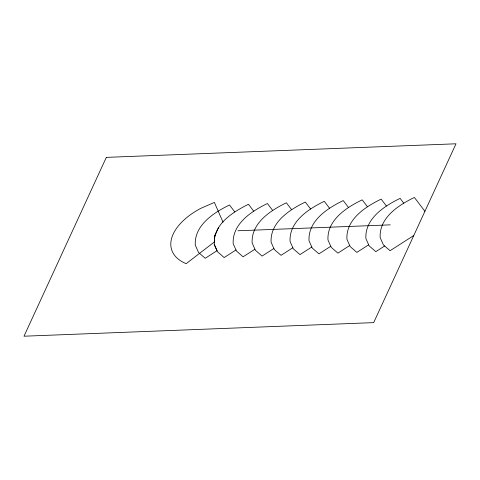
<?xml version="1.0" encoding="UTF-8"?>
<svg xmlns="http://www.w3.org/2000/svg" width="480" height="480" viewBox="0 0 480 480"><rect width="100%" height="100%" fill="white"/><g stroke="black" fill="none" stroke-linecap="round" stroke-linejoin="round"><path stroke-width="0.72" d="M214.596 236.502L215.412 234.348M253.71 211.182L248.46 204.27C233.598 211.704 214.488 223.242 214.338 241.986L186.162 263.67A58.452 32.178 -17.7 0 1 200.556 208.464L214.362 202.41L223.02 222.156M218.634 227.322L214.638 236.088L214.224 244.416L217.476 251.736L224.148 257.55L235.974 249.96M254.934 249.222L243.102 256.812L236.436 250.998L233.184 243.684C232.104 223.794 251.616 211.158 267.42 203.532L272.67 210.45M273.888 248.484L262.062 256.08L255.396 250.266L252.144 242.946C251.064 223.062 270.576 210.42 286.38 202.794L291.624 209.712M292.848 247.752L281.022 255.342L274.35 249.528L271.098 242.208C270.018 222.324 289.53 209.688 305.334 202.062L310.584 208.974M311.802 247.014L299.976 254.604L293.31 248.79L290.058 241.47C288.978 221.586 308.49 208.95 324.294 201.324L329.544 208.236M330.762 246.276L318.936 253.866L312.27 248.052L309.018 240.738C307.938 220.854 327.45 208.212 343.248 200.586L348.498 207.504M349.722 245.538L337.896 253.134L331.224 247.32L327.972 240C326.892 220.116 346.404 207.474 362.208 199.848L367.458 206.766M368.676 244.806L356.85 252.396L350.184 246.582L346.932 239.262C345.852 219.378 365.364 206.742 381.168 199.116L386.418 206.028M384.642 245.988L375.81 251.658L369.138 245.844L365.892 238.524C364.812 218.64 384.324 206.004 400.122 198.378L403.734 203.136M413.778 235.512L390.078 250.728L383.412 244.914L380.16 237.594C379.08 217.71 398.592 205.074 414.396 197.448L424.92 211.308M237.924 230.772L390.27 224.856M234.774 211.92L229.524 205.002C213.828 212.556 194.088 225.348 195.288 245.154L198.54 252.474L205.212 258.288L217.038 250.692L214.248 244.416M106.32 157.374L24 336.21L373.68 322.626L456 143.79L106.32 157.374"/></g></svg>
